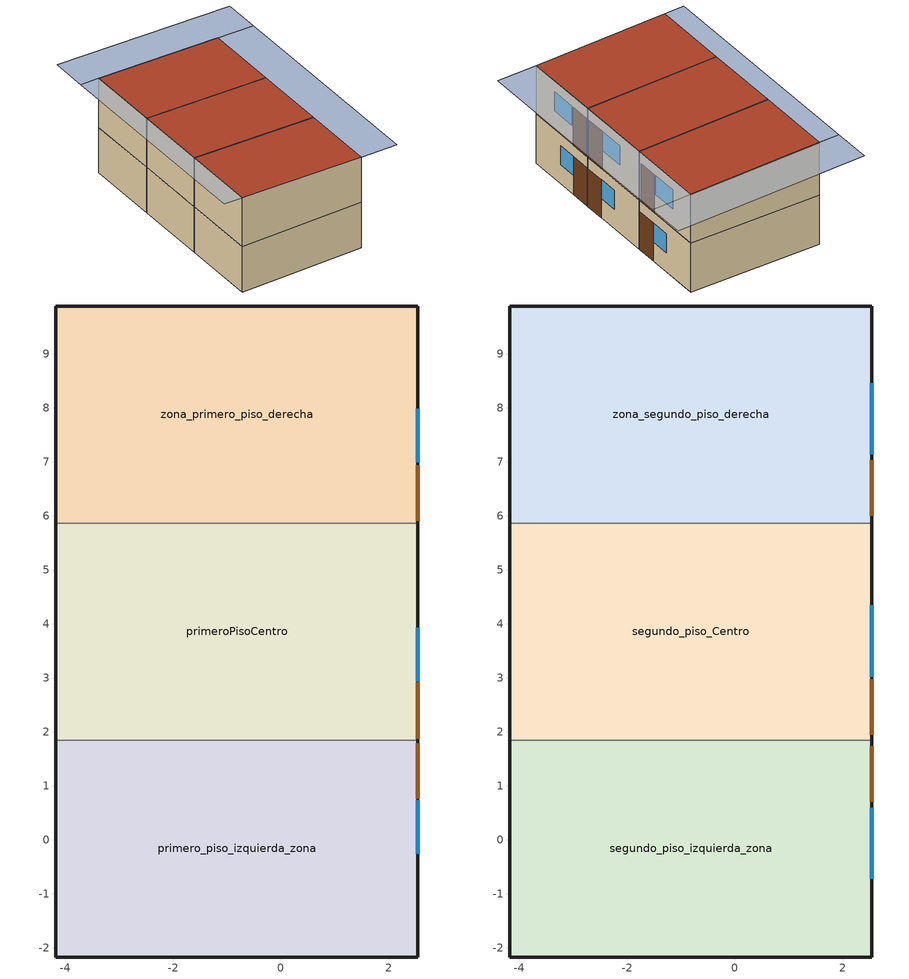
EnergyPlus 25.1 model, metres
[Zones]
primeroPisoCentro
 floor ground (piso_del_primer_piso): 2.53,5.87 2.53,1.85 -4.17,1.85 -4.17,5.87 z0
 wall outside (paredes): 2.53,1.85 2.53,5.87 / -4.17,5.87 -4.17,1.85 z0:2.55
 wall to primero_piso_izquierda_zona (paredes): -4.17,1.85 2.53,1.85 z0:2.55
 wall to zona_primero_piso_derecha (paredes): 2.53,5.87 -4.17,5.87 z0:2.55
 window (ventana): 2.53,2.94 2.53,3.93 z0.99:1.98
 door (puerta): 2.53,1.87 2.53,2.92 z0:1.98
zona_primero_piso_derecha
 floor ground (piso_del_primer_piso): 2.53,9.89 2.53,5.87 -4.17,5.87 -4.17,9.89 z0
 wall outside (paredes): 2.53,5.87 2.53,9.89 -4.17,9.89 -4.17,5.87 z0:2.55
 window (ventana): 2.53,6.99 2.53,7.98 z0.99:1.98
 door (puerta): 2.53,5.91 2.53,6.94 z0:1.98
primero_piso_izquierda_zona
 floor ground (piso_del_primer_piso): 2.53,1.85 2.53,-2.17 -4.17,-2.17 -4.17,1.85 z0
 wall outside (paredes): -4.17,1.85 -4.17,-2.17 2.53,-2.17 2.53,1.85 z0:2.55
 window (ventana): 2.53,-0.26 2.53,0.73 z0.99:1.98
 door (puerta): 2.53,0.75 2.53,1.78 z0:1.98
segundo_piso_Centro
 floor to primeroPisoCentro (techo_piso_entre_zonas): 2.53,5.87 2.53,1.85 -4.17,1.85 -4.17,5.87 z2.55
 wall outside (paredes): 2.53,1.85 2.53,5.87 z2.55:5.1; -4.17,5.87 -4.17,1.85 z2.55:5.31
 wall to zona_segundo_piso_derecha (paredes): 2.53,5.87,5.1 2.53,5.87,2.55 -4.17,5.87,2.55 -4.17,5.87,5.31
 wall to segundo_piso_izquierda_zona (paredes): -4.17,1.85,5.31 -4.17,1.85,2.55 2.53,1.85,2.55 2.53,1.85,5.1
 window (ventana): 2.53,3.02 2.53,4.34 z3.54:4.53
 door (puerta): 2.53,1.94 2.53,2.97 z2.55:4.53
 roof outside (techo2): -4.17,1.85,5.31 2.53,1.85,5.1 2.53,5.87,5.1 -4.17,5.87,5.31
segundo_piso_izquierda_zona
 floor to primero_piso_izquierda_zona (techo_piso_entre_zonas): 2.53,1.85 2.53,-2.17 -4.17,-2.17 -4.17,1.85 z2.55
 wall outside (paredes): -4.17,1.85 -4.17,-2.17 z2.55:5.31; 2.53,-2.17 2.53,1.85 z2.55:5.1; -4.17,-2.17,5.31 -4.17,-2.17,2.55 2.53,-2.17,2.55 2.53,-2.17,5.1
 window (ventana): 2.53,-0.72 2.53,0.6 z3.54:4.53
 door (puerta): 2.53,0.7 2.53,1.73 z2.55:4.53
 roof outside (techo2): -4.17,-2.17,5.31 2.53,-2.17,5.1 2.53,1.85,5.1 -4.17,1.85,5.31
zona_segundo_piso_derecha
 floor to zona_primero_piso_derecha (piso_del_primer_piso): 2.53,9.89 2.53,5.87 -4.17,5.87 -4.17,9.89 z2.55
 wall outside (paredes): 2.53,5.87 2.53,9.89 z2.55:5.1; -4.17,9.89 -4.17,5.87 z2.55:5.31; 2.53,9.89,5.1 2.53,9.89,2.55 -4.17,9.89,2.55 -4.17,9.89,5.31
 window (ventana): 2.53,7.14 2.53,8.46 z3.54:4.53
 door (puerta): 2.53,6 2.53,7.03 z2.55:4.53
 roof outside (techo2): -4.17,5.87,5.31 2.53,5.87,5.1 2.53,9.89,5.1 -4.17,9.89,5.31
shading: 2.53,-2.17,5.1 4.53,-2.17,5.04 4.53,9.89,5.04 2.53,9.89,5.1; -5.17,-2.17,5.34 -4.17,-2.17,5.31 -4.17,9.89,5.31 -5.17,9.89,5.34; -5.17,9.89,5.34 4.53,9.89,5.04 4.53,11.89,5.04 -5.17,11.89,5.34
[Building]
pr: North Axis {deg}=102; Terrain=City; Loads Convergence Tolerance Value {W}=0.04; Temperature Convergence Tolerance Value {deltaC}=0.4; Solar Distribution=FullInteriorAndExterior; Maximum Number of Warmup Days=25
[Site:Location]
LACHAQUI: Latitude {deg}=-11.553; Longitude {deg}=-76.626; Time Zone {hr}=-5; Elevation {m}=3700
[Site:GroundTemperature:BuildingSurface]
9, 8, 8, 7, 7, 8, 8, 8, 8, 8, 8, 8
[Material]
Name | Roughness | Thickness {m} | Conductivity {W/m-K} | Density {kg/m3} | Specific Heat {J/kg-K} | Thermal Absorptance | Solar Absorptance | Visible Absorptance
calamina | Smooth | 0.0006 | 52 | 7850 | 470 | 0.23 | 0.45 | 0.45
ladrillo | Rough | 0.15 | 0.72 | 1800 | 840 | 0.9 | 0.7 | 0.7
metal | Smooth | 0.01 | 50 | 8000 | 500 | 0.9 | 0.7 | 0.7
falso_piso_arena_cemento | Rough | 0.1 | 1.4 | 2000 | 840 | 0.9 | 0.7 | 0.7
piso_entre_ambientes_madera | Rough | 0.025 | 0.12 | 550 | 1500 | 0.9 | 0.7 | 0.7
TARRAJEO_CEMENTO_ARENA_1CM | Rough | 0.01 | 0.72 | 1600 | 840 | 0.9 | 0.2 | 0.2
[WindowMaterial:Glazing]
Clear 4mm: Optical Data Type=SpectralAverage; Thickness {m}=0.004; Solar Transmittance at Normal Incidence=0.837; Front Side Solar Reflectance at Normal Incidence=0.075; Back Side Solar Reflectance at Normal Incidence=0.075; Visible Transmittance at Normal Incidence=0.898; Front Side Visible Reflectance at Normal Incidence=0.081; Back Side Visible Reflectance at Normal Incidence=0.081; Infrared Transmittance at Normal Incidence=0; Front Side Infrared Hemispherical Emissivity=0.84; Back Side Infrared Hemispherical Emissivity=0.84; Conductivity {W/m-K}=0.9
[Construction]
paredes: TARRAJEO_CEMENTO_ARENA_1CM, ladrillo, TARRAJEO_CEMENTO_ARENA_1CM
techo2: calamina
puerta: metal
ventana: Clear 4mm
piso_del_primer_piso: falso_piso_arena_cemento
techo_piso_entre_zonas: piso_entre_ambientes_madera
[Zone] Multiplier=1
primeroPisoCentro; zona_primero_piso_derecha; primero_piso_izquierda_zona; segundo_piso_Centro; segundo_piso_izquierda_zona; zona_segundo_piso_derecha
[ZoneInfiltration:DesignFlowRate] Schedule=Infiltration Half On Schedule; Design Flow Rate Calculation Method=AirChanges/Hour; Air Changes per Hour {1/hr}=8; Constant Term Coefficient=0.5; Temperature Term Coefficient=0.05; Velocity Term Coefficient=0.1; Velocity Squared Term Coefficient=0; Density Basis=Outdoor
Name | Zone or ZoneList or Space or SpaceList
infiltracion2c | segundo_piso_Centro
infiltracion2d | zona_segundo_piso_derecha
infiltracion2izq | segundo_piso_izquierda_zona
infiltracion1der | zona_primero_piso_derecha
infiltracion1cen | primeroPisoCentro
infiltracion1izq | primero_piso_izquierda_zona
[Schedule:Compact]
Infiltration Half On Schedule: Through: 12/31, For: Weekdays SummerDesignDay, Until: 06:00, 1, Until: 22:00, 0.5, Until: 24:00, 1, For: Saturday WinterDesignDay, Until: 06:00, 1, Until: 18:00, 0.5, Until: 24:00, 1, For: Sunday Holidays AllOtherDays, Until: 24:00, 1
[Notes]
Daylight Saving Period in US
